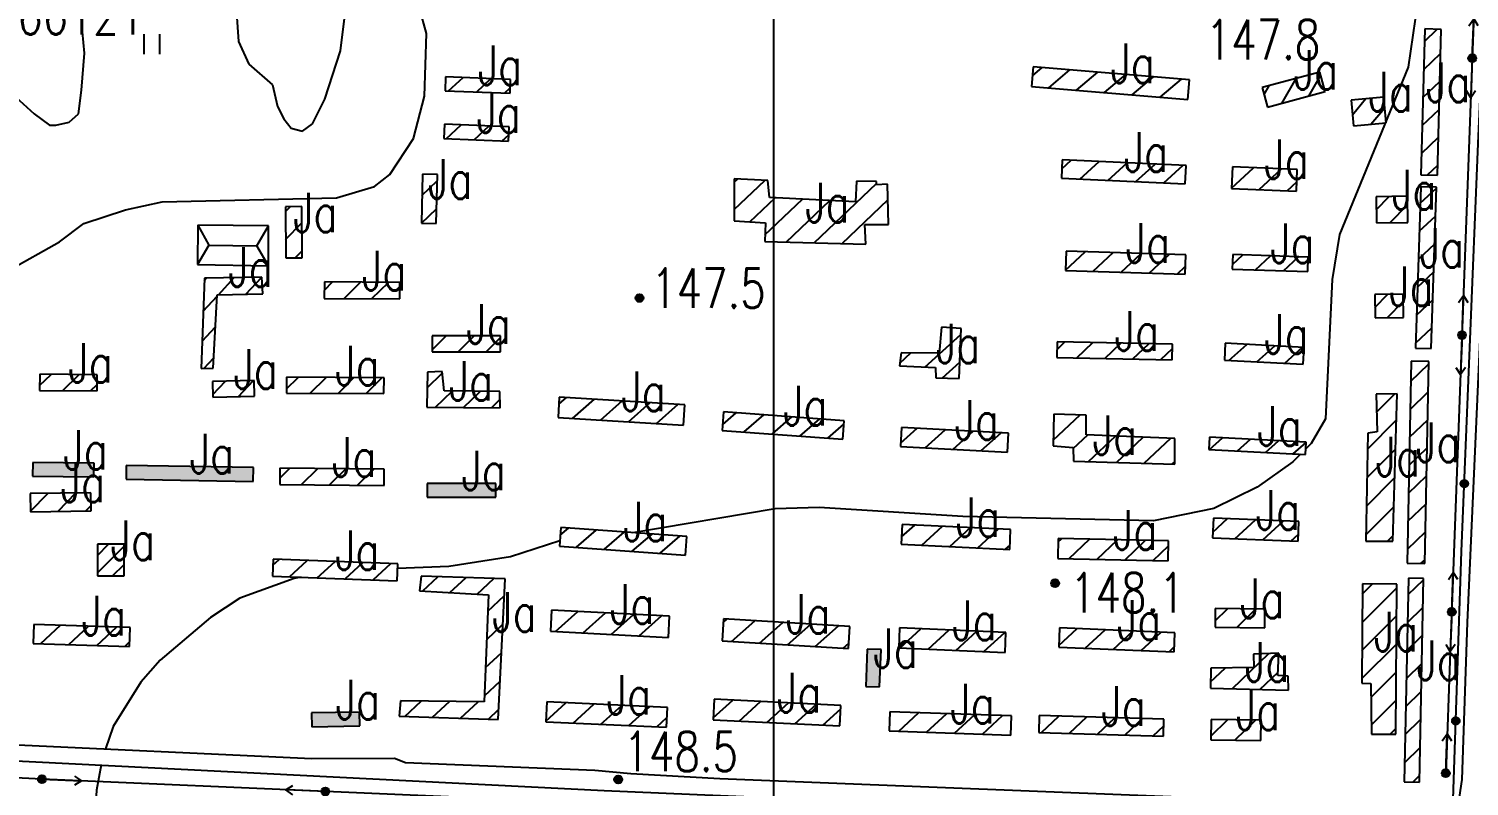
# Model space of a CAD drawing. Extents: x 408766 to 414302, y 5156573 to 5161925.
# Drawn here: x 412623 to 413352, y 5158580 to 5158963 of the extents above; entities that cross this region are included whole.
import ezdxf

# ---------------------------------------------------------------- set-up
doc = ezdxf.new("R2010")
doc.units = 0
doc.header["$LTSCALE"] = 1000
for name, pattern in [('0001', [0.5, 0.5, 0]), ('0004', [0.5, 0.5, 0]), ('4222', [0.5, 0.5, 0]), ('5130', [1, 1, 0]), ('5310', [1, 1, 0]), ('6121', [1, 1, 0]), ('8111', [1, 1, 0])]:
    doc.linetypes.add(name, pattern=pattern)
doc.layers.get('0').update_dxf_attribs({"linetype": 'CONTINUOUS'})
for name, color, linetype in [('0001', 1, 'CONTINUOUS'), ('0001ADD', 1, 'CONTINUOUS'), ('0002', 2, 'CONTINUOUS'), ('0002ADD', 2, 'CONTINUOUS'), ('0003', 3, 'CONTINUOUS'), ('0005ADD', 5, 'CONTINUOUS'), ('0006', 6, 'CONTINUOUS'), ('0007', 7, 'CONTINUOUS'), ('0012', 12, 'CONTINUOUS'), ('0015', 15, 'CONTINUOUS'), ('0017', 85, 'CONTINUOUS')]:
    doc.layers.add(name, color=color, linetype=linetype)
doc.styles.add('SIMPLEX', font='simplex.shx', dxfattribs={"width": 0.75, "height": 20})
pattern_1 = [(45, (0, 0), (-7.071067812, 7.071067812), [])]

# ---------------------------------------------------------------- blocks, each defined once
blk = doc.blocks.new('8140')
for radius in [0.0002, 0.000141, 0.0000832, 0.0000301]:
    blk.add_circle((0, 0), radius)
at = {"flags": 1}
blk.add_attdef('8140', (0, 0), '', height=0.0000001, dxfattribs=at)
blk = doc.blocks.new('5130')
blk.add_hatch(color=256).paths.add_polyline_path([(0.0002, 0, 1), (-0.0002, 0, 1)])
for points in [[(0, 0), (0.002, 0)], [(0.001638, 0.000233), (0.002, 0), (0.001658, -0.000229)]]:
    blk.add_lwpolyline(points)
blk.add_circle((0, 0), 0.0002)
at = {"flags": 1}
blk.add_attdef('5130', (0, 0), '', height=0.000001, dxfattribs=at)
blk = doc.blocks.new('5131')
for points in [[(-0.001638, -0.000233), (-0.002, 0), (-0.001658, 0.000229)], [(0, 0), (-0.002, 0)]]:
    blk.add_lwpolyline(points)
at = {"flags": 1}
blk.add_attdef('5131', (0, 0), '', height=0.0000000001, dxfattribs=at)
blk = doc.blocks.new('9420')
for points in [[(-0.0004, -0.0005), (-0.0004, 0.0005)], [(0.0004, -0.0005), (0.0004, 0.0005)]]:
    blk.add_lwpolyline(points)

msp = doc.modelspace()

# ---------------------------------------------------------------- hatches: boundary and pattern name
at = {"layer": '0001ADD', "linetype": '0001'}
h = msp.add_hatch(dxfattribs=at)
h.set_pattern_fill('U', color=256, scale=10, angle=43.47536, style=0, pattern_type=0)
h.set_pattern_definition([(43.47535528, (-350616.764, 40162.472), (-6.880425056, 7.25670387), [])])
h.paths.add_polyline_path([(413327.33, 5158889.14), (413335.66, 5158888.92), (413337.62, 5158962.59), (413329.29, 5158962.81)])
h = msp.add_hatch(dxfattribs=at)
h.set_pattern_fill('U', color=256, scale=10, angle=42.74814, style=0, pattern_type=0)
h.set_pattern_definition([(42.7481399, (0, 0), (-6.787769055, 7.343445463), [])])
h.paths.add_polyline_path([(412833.71, 5158931.59), (412866.64, 5158930.3), (412866.91, 5158937.33), (412833.98, 5158938.62)])
h = msp.add_hatch(dxfattribs=at)
h.set_pattern_fill('U', color=256, scale=10, angle=40.30691, style=0, pattern_type=0)
h.set_pattern_definition([(40.30691438, (0, 0), (-6.468818126, 7.625902704), [])])
h.paths.add_polyline_path([(413130.34, 5158933.76), (413209.44, 5158927.26), (413210.25, 5158937.19), (413131.16, 5158943.68)])
h = msp.add_hatch(dxfattribs=at)
h.set_pattern_fill('U', color=256, scale=10, angle=60.14396, style=0, pattern_type=0)
h.set_pattern_definition([(60.14395793, (0, 0), (-8.672789388, 4.978225007), [])])
h.paths.add_polyline_path([(413249.78, 5158923.27), (413278.89, 5158931.15), (413276.21, 5158941.05), (413247.1, 5158933.18)])
h = msp.add_hatch(dxfattribs=at)
h.set_pattern_fill('U', color=256, scale=10, angle=42.73026, style=0, pattern_type=0)
h.set_pattern_definition([(42.73026432, (0, 0), (-6.78547766, 7.345562806), [])])
h.paths.add_polyline_path([(412833.16, 5158907.39), (412865.83, 5158906.1), (412866.12, 5158913.42), (412833.45, 5158914.71)])
h = msp.add_hatch(dxfattribs=at)
h.set_pattern_fill('U', color=256, scale=10, angle=42.4275, style=0, pattern_type=0)
h.set_pattern_definition([(42.42749714, (0, 0), (-6.746567061, 7.381316474), [])])
h.paths.add_polyline_path([(413145.52, 5158887.35), (413208.15, 5158884.53), (413208.56, 5158893.85), (413145.94, 5158896.67)])
h = msp.add_hatch(dxfattribs=at)
h.set_pattern_fill('U', color=256, scale=10, angle=43.72448, style=0, pattern_type=0)
h.set_pattern_definition([(43.72448124, (-291634.204, 31677.704), (-6.91191256, 7.22671881), [])])
h.paths.add_polyline_path([(412821.75, 5158864.6), (412829.27, 5158864.44), (412829.83, 5158889.33), (412822.3, 5158889.49)])
h = msp.add_hatch(dxfattribs=at)
h.set_pattern_fill('U', color=256, scale=10, angle=43.53297, style=0, pattern_type=0)
h.set_pattern_definition([(43.53297171, (0, 0), (-6.887718892, 7.24978127), [])])
h.paths.add_polyline_path([(412995.46, 5158855.37), (413046.52, 5158854.06), (413046, 5158864), (413058.05, 5158864), (413057.52, 5158884.4), (413052.02, 5158884.13), (413052.02, 5158885.7), (413041.81, 5158885.97), (413041.29, 5158875.5), (412997.82, 5158877.6), (412997.04, 5158886.23), (412980.02, 5158887.01), (412980.02, 5158865.83), (412995.73, 5158864.78)])
h = msp.add_hatch(dxfattribs=at)
h.set_pattern_fill('U', color=256, scale=10, angle=42.75695, style=0, pattern_type=0)
h.set_pattern_definition([(42.7569497, (0, 0), (-6.788898104, 7.342401687), [])])
h.paths.add_polyline_path([(413231.56, 5158882.19), (413264.31, 5158880.91), (413264.74, 5158891.83), (413231.98, 5158893.11)])
h = msp.add_hatch(dxfattribs=at)
h.set_pattern_fill('U', color=256, scale=10, angle=43.11404, style=0, pattern_type=0)
h.set_pattern_definition([(43.11404089, (-392108.315, 46527.541), (-6.834526865, 7.299948118), [])])
h.paths.add_polyline_path([(413324.56, 5158801.57), (413332.54, 5158801.31), (413335.23, 5158882.81), (413327.24, 5158883.07)])
h = msp.add_hatch(dxfattribs=at)
h.set_pattern_fill('U', color=256, scale=10, angle=45.44149, style=0, pattern_type=0)
h.set_pattern_definition([(45.44148676, (-121091.79, 11121.683), (-7.125342747, 7.016373047), [])])
h.paths.add_polyline_path([(412753.17, 5158847.09), (412761.47, 5158847.15), (412761.27, 5158873.06), (412752.97, 5158872.99)])
h = msp.add_hatch(dxfattribs=at)
h.set_pattern_fill('U', color=256, scale=10, angle=43.1546, style=0, pattern_type=0)
h.set_pattern_definition([(43.1546002, (0, 0), (-6.839692738, 7.295108173), [])])
h.paths.add_polyline_path([(413147.57, 5158840.79), (413208.07, 5158838.84), (413208.38, 5158848.59), (413147.88, 5158850.54)])
h = msp.add_hatch(dxfattribs=at)
h.set_pattern_fill('U', color=256, scale=10, angle=43.07713, style=0, pattern_type=0)
h.set_pattern_definition([(43.0771256, (0, 0), (-6.829822138, 7.304350044), [])])
h.paths.add_polyline_path([(413231.88, 5158841.45), (413270.09, 5158840.17), (413270.34, 5158847.55), (413232.13, 5158848.84)])
h = msp.add_hatch(dxfattribs=at)
h.set_pattern_fill('U', color=256, scale=10, angle=47.11859, style=0, pattern_type=0)
h.set_pattern_definition([(47.11859449, (0, 0), (-7.32763778, 6.804830973), [])])
h.paths.add_polyline_path([(412710.46, 5158791.19), (412716.49, 5158791.41), (412718.5, 5158828.47), (412741.52, 5158828.92), (412741.08, 5158837.4), (412712.02, 5158836.95)])
h = msp.add_hatch(dxfattribs=at)
h.set_pattern_fill('U', color=256, scale=10, angle=44.61071, style=0, pattern_type=0)
h.set_pattern_definition([(44.61071354, (0, 0), (-7.0228618, 7.118947404), [])])
h.paths.add_polyline_path([(412772.66, 5158826.68), (412810.78, 5158826.42), (412810.84, 5158834.71), (412772.72, 5158834.97)])
h = msp.add_hatch(dxfattribs=at)
h.set_pattern_fill('U', color=256, scale=10, angle=45, style=0, pattern_type=0)
h.set_pattern_definition(pattern_1)
h.paths.add_polyline_path([(412827.23, 5158799.68), (412861.71, 5158799.68), (412861.71, 5158807.73), (412827.23, 5158807.73)])
h = msp.add_hatch(dxfattribs=at)
h.set_pattern_fill('U', color=256, scale=10, angle=41.99081, style=0, pattern_type=0)
h.set_pattern_definition([(41.9908148, (0, 0), (-6.690114627, 7.432520856), [])])
h.paths.add_polyline_path([(413063.54, 5158792.63), (413081.85, 5158791.67), (413081.99, 5158786.58), (413093.7, 5158786.17), (413094.8, 5158811.48), (413084.75, 5158812.03), (413083.64, 5158798.96), (413064.5, 5158799.1)])
h = msp.add_hatch(dxfattribs=at)
h.set_pattern_fill('U', color=256, scale=10, angle=43.78582, style=0, pattern_type=0)
h.set_pattern_definition([(43.78582496, (0, 0), (-6.919645885, 7.21931443), [])])
h.paths.add_polyline_path([(413143.23, 5158796.84), (413201.52, 5158795.6), (413201.69, 5158803.48), (413143.4, 5158804.72)])
h = msp.add_hatch(dxfattribs=at)
h.set_pattern_fill('U', color=256, scale=10, angle=41.99081, style=0, pattern_type=0)
h.set_pattern_definition([(41.99080903, (0, 0), (-6.690113879, 7.43252153), [])])
h.paths.add_polyline_path([(413227.91, 5158795.46), (413267.8, 5158793.36), (413268.24, 5158801.9), (413228.36, 5158804)])
h = msp.add_hatch(dxfattribs=at)
h.set_pattern_fill('U', color=256, scale=10, angle=43.89251, style=0, pattern_type=0)
h.set_pattern_definition([(43.89250905, (-99630.832, 8952.478), (-6.933076162, 7.206417621), [])])
h.paths.add_polyline_path([(413320.34, 5158692.9), (413329.36, 5158692.73), (413331.33, 5158794.8), (413322.31, 5158794.98)])
h = msp.add_hatch(dxfattribs=at)
h.set_pattern_fill('U', color=256, scale=10, angle=44.59413, style=0, pattern_type=0)
h.set_pattern_definition([(44.5941336, (0, 0), (-7.020801464, 7.120979343), [])])
h.paths.add_polyline_path([(412628.65, 5158780.06), (412657.73, 5158779.86), (412657.79, 5158788.1), (412628.71, 5158788.31)])
h = msp.add_hatch(dxfattribs=at)
h.set_pattern_fill('U', color=256, scale=10, angle=46.24387, style=0, pattern_type=0)
h.set_pattern_definition([(46.24387348, (0, 0), (-7.222900158, 6.915902927), [])])
h.paths.add_polyline_path([(412716.31, 5158776.71), (412737.31, 5158777.16), (412737.13, 5158785.15), (412716.13, 5158784.7)])
h = msp.add_hatch(dxfattribs=at)
h.set_pattern_fill('U', color=256, scale=10, angle=44.73505, style=0, pattern_type=0)
h.set_pattern_definition([(44.7350534, (0, 0), (-7.038294364, 7.103690058), [])])
h.paths.add_polyline_path([(412753.51, 5158778.76), (412802.82, 5158778.53), (412802.86, 5158786.54), (412753.55, 5158786.77)])
h = msp.add_hatch(dxfattribs=at)
h.set_pattern_fill('U', color=256, scale=10, angle=44.33716, style=0, pattern_type=0)
h.set_pattern_definition([(44.3371636, (0, 0), (-6.988793563, 7.15239572), [])])
h.paths.add_polyline_path([(412824.47, 5158771.7), (412861.6, 5158771.27), (412861.45, 5158779.57), (412833.22, 5158779.86), (412832.21, 5158789.74), (412824.9, 5158789.45)])
h = msp.add_hatch(dxfattribs=at)
h.set_pattern_fill('U', color=256, scale=10, angle=41.50066, style=0, pattern_type=0)
h.set_pattern_definition([(41.50065535, (0, 0), (-6.626286147, 7.489481417), [])])
h.paths.add_polyline_path([(412890.87, 5158766.44), (412954.4, 5158762.55), (412955.03, 5158772.92), (412891.51, 5158776.81)])
h = msp.add_hatch(dxfattribs=at)
h.set_pattern_fill('U', color=256, scale=10, angle=45, style=0, pattern_type=0)
h.set_pattern_definition(pattern_1)
h.paths.add_polyline_path([(413299.51, 5158704.02), (413313.04, 5158704.02), (413315.25, 5158778.46), (413304.68, 5158778.21), (413305.17, 5158759.29), (413300.5, 5158758.56)])
h = msp.add_hatch(dxfattribs=at)
h.set_pattern_fill('U', color=256, scale=10, angle=40.86735, style=0, pattern_type=0)
h.set_pattern_definition([(40.86734795, (0, 0), (-6.543099573, 7.562264739), [])])
h.paths.add_polyline_path([(412973.94, 5158759.94), (413034.87, 5158755.53), (413035.54, 5158764.85), (412974.61, 5158769.25)])
h = msp.add_hatch(dxfattribs=at)
h.set_pattern_fill('U', color=256, scale=10, angle=43.17422, style=0, pattern_type=0)
h.set_pattern_definition([(43.1742184, (0, 0), (-6.8421902, 7.292765818), [])])
h.paths.add_polyline_path([(413151.65, 5158744.44), (413202.84, 5158742.81), (413202.84, 5158755.87), (413158.01, 5158757.68), (413158.01, 5158767.65), (413141.67, 5158768.19), (413141.31, 5158752.06), (413151.47, 5158751.33)])
h = msp.add_hatch(dxfattribs=at)
h.set_pattern_fill('U', color=256, scale=10, angle=41.99081, style=0, pattern_type=0)
h.set_pattern_definition([(41.99080839, (0, 0), (-6.690113796, 7.432521605), [])])
h.paths.add_polyline_path([(413064.08, 5158751.86), (413118.27, 5158749.01), (413118.77, 5158758.59), (413064.58, 5158761.43)])
h = msp.add_hatch(dxfattribs=at)
h.set_pattern_fill('U', color=256, scale=10, angle=42.01494, style=0, pattern_type=0)
h.set_pattern_definition([(42.0149381, (0, 0), (-6.693243356, 7.429703451), [])])
h.paths.add_polyline_path([(413219.98, 5158750.29), (413268.92, 5158747.74), (413269.25, 5158754.01), (413220.31, 5158756.57)])
for points in [[(412625.08, 5158736.79), (412656.11, 5158736.41), (412656.19, 5158743.41), (412625.16, 5158743.79)], [(412672.38, 5158735.28), (412736.72, 5158734.14), (412736.84, 5158741.14), (412672.51, 5158742.28)], [(412824.65, 5158726.18), (412859.47, 5158726.18), (412859.47, 5158733.18), (412824.65, 5158733.18)], [(413053.51, 5158630.3), (413054.26, 5158649.17), (413047.26, 5158649.45), (413046.51, 5158630.58)], [(412766.37, 5158610.19), (412790.59, 5158610.57), (412790.48, 5158617.57), (412766.26, 5158617.19)]]:
    msp.add_hatch(color=256, dxfattribs=at).paths.add_polyline_path(points)
h = msp.add_hatch(dxfattribs=at)
h.set_pattern_fill('U', color=256, scale=10, angle=44.50455, style=0, pattern_type=0)
h.set_pattern_definition([(44.50454537, (0, 0), (-7.009658454, 7.131948426), [])])
h.paths.add_polyline_path([(412750.14, 5158732.61), (412802.86, 5158732.15), (412802.94, 5158740.36), (412750.21, 5158740.82)])
h = msp.add_hatch(dxfattribs=at)
h.set_pattern_fill('U', color=256, scale=10, angle=45.85409, style=0, pattern_type=0)
h.set_pattern_definition([(45.8540885, (0, 0), (-7.175684276, 6.964880126), [])])
h.paths.add_polyline_path([(412624.06, 5158718.84), (412654.68, 5158719.29), (412654.54, 5158728.42), (412623.92, 5158727.97)])
h = msp.add_hatch(dxfattribs=at)
h.set_pattern_fill('U', color=256, scale=10, angle=42.30261, style=0, pattern_type=0)
h.set_pattern_definition([(42.30260515, (0, 0), (-6.730461426, 7.396004934), [])])
h.paths.add_polyline_path([(413064.45, 5158702.38), (413119.32, 5158699.79), (413119.8, 5158709.83), (413064.92, 5158712.42)])
h = msp.add_hatch(dxfattribs=at)
h.set_pattern_fill('U', color=256, scale=10, angle=42.6602, style=0, pattern_type=0)
h.set_pattern_definition([(42.66019773, (0, 0), (-6.776489754, 7.353855222), [])])
h.paths.add_polyline_path([(413221.94, 5158705.64), (413265.18, 5158703.87), (413265.59, 5158713.89), (413222.35, 5158715.66)])
h = msp.add_hatch(dxfattribs=at)
h.set_pattern_fill('U', color=256, scale=10, angle=40.96347, style=0, pattern_type=0)
h.set_pattern_definition([(40.96346678, (0, 0), (-6.55577674, 7.551277464), [])])
h.paths.add_polyline_path([(412891.57, 5158701.47), (412955.4, 5158696.96), (412956.06, 5158706.3), (412892.22, 5158710.81)])
h = msp.add_hatch(dxfattribs=at)
h.set_pattern_fill('U', color=256, scale=10, angle=43.79115, style=0, pattern_type=0)
h.set_pattern_definition([(43.79114924, (0, 0), (-6.920316717, 7.218671383), [])])
h.paths.add_polyline_path([(413143.6, 5158695.24), (413199.42, 5158694.06), (413199.63, 5158704.07), (413143.81, 5158705.25)])
h = msp.add_hatch(dxfattribs=at)
h.set_pattern_fill('U', color=256, scale=10, angle=42.92745, style=0, pattern_type=0)
h.set_pattern_definition([(42.92745204, (0, 0), (-6.81071773, 7.32216662), [])])
h.paths.add_polyline_path([(412746.48, 5158686.2), (412809.48, 5158683.92), (412809.8, 5158692.58), (412746.8, 5158694.86)])
h = msp.add_hatch(dxfattribs=at)
h.set_pattern_fill('U', color=256, scale=10, angle=43.14464, style=0, pattern_type=0)
h.set_pattern_definition([(43.14463655, (0, 0), (-6.838424026, 7.296297475), [])])
h.paths.add_polyline_path([(412810.58, 5158615.48), (412860.58, 5158613.86), (412864.1, 5158684.86), (412821.66, 5158686.21), (412820.85, 5158678.92), (412855.72, 5158676.76), (412853.56, 5158622.76), (412811.12, 5158623.3)])
h = msp.add_hatch(dxfattribs=at)
h.set_pattern_fill('U', color=256, scale=10, angle=45, style=0, pattern_type=0)
h.set_pattern_definition(pattern_1)
h.paths.add_polyline_path([(413302.36, 5158606.42), (413314.56, 5158606.42), (413315.14, 5158682.17), (413297.71, 5158682.46), (413297.42, 5158632.25), (413302.07, 5158631.96)])
h = msp.add_hatch(dxfattribs=at)
h.set_pattern_fill('U', color=256, scale=10, angle=43.86014, style=0, pattern_type=0)
h.set_pattern_definition([(43.86013834, (131530.844, -8854.253), (-6.929003607, 7.210333489), [])])
h.paths.add_polyline_path([(413318.92, 5158582.31), (413326.56, 5158582.16), (413328.61, 5158685.14), (413320.97, 5158685.29)])
h = msp.add_hatch(dxfattribs=at)
h.set_pattern_fill('U', color=256, scale=10, angle=42.00828, style=0, pattern_type=0)
h.set_pattern_definition([(42.00827957, (0, 0), (-6.692379881, 7.430481245), [])])
h.paths.add_polyline_path([(412887.05, 5158658.41), (412946.73, 5158655.29), (412947.29, 5158666.02), (412887.61, 5158669.14)])
h = msp.add_hatch(dxfattribs=at)
h.set_pattern_fill('U', color=256, scale=10, angle=44.43062, style=0, pattern_type=0)
h.set_pattern_definition([(44.43061842, (0, 0), (-7.000450493, 7.14098683), [])])
h.paths.add_polyline_path([(413223.23, 5158660.45), (413248.34, 5158660.2), (413248.43, 5158669.6), (413223.32, 5158669.85)])
h = msp.add_hatch(dxfattribs=at)
h.set_pattern_fill('U', color=256, scale=10, angle=43.11998, style=0, pattern_type=0)
h.set_pattern_definition([(43.11997938, (0, 0), (-6.835283441, 7.299239705), [])])
h.paths.add_polyline_path([(412625.43, 5158652.28), (412674.1, 5158650.68), (412674.41, 5158660.26), (412625.75, 5158661.86)])
h = msp.add_hatch(dxfattribs=at)
h.set_pattern_fill('U', color=256, scale=10, angle=41.58287, style=0, pattern_type=0)
h.set_pattern_definition([(41.58286782, (0, 0), (-6.637025816, 7.479965796), [])])
h.paths.add_polyline_path([(412973.92, 5158653.55), (413037.75, 5158649.74), (413038.42, 5158660.86), (412974.58, 5158664.67)])
h = msp.add_hatch(dxfattribs=at)
h.set_pattern_fill('U', color=256, scale=10, angle=42.4173, style=0, pattern_type=0)
h.set_pattern_definition([(42.41730183, (0, 0), (-6.74525351, 7.382516853), [])])
h.paths.add_polyline_path([(413063.2, 5158650.06), (413116.97, 5158647.63), (413117.43, 5158657.72), (413063.65, 5158660.15)])
h = msp.add_hatch(dxfattribs=at)
h.set_pattern_fill('U', color=256, scale=10, angle=42.61691, style=0, pattern_type=0)
h.set_pattern_definition([(42.61691434, (0, 0), (-6.770932441, 7.358972338), [])])
h.paths.add_polyline_path([(413144.19, 5158650.41), (413202.47, 5158647.99), (413202.88, 5158657.7), (413144.59, 5158660.13)])
h = msp.add_hatch(dxfattribs=at)
h.set_pattern_fill('U', color=256, scale=10, angle=43.60448, style=0, pattern_type=0)
h.set_pattern_definition([(43.6044795, (0, 0), (-6.896761588, 7.241179435), [])])
h.paths.add_polyline_path([(413220.88, 5158629.65), (413260.29, 5158628.69), (413260.13, 5158635.73), (413255, 5158636.05), (413255.48, 5158647.41), (413242.67, 5158646.77), (413242.83, 5158640.05), (413221.04, 5158639.73)])
h = msp.add_hatch(dxfattribs=at)
h.set_pattern_fill('U', color=256, scale=10, angle=42.21816, style=0, pattern_type=0)
h.set_pattern_definition([(42.21816054, (0, 0), (-6.71955362, 7.405916497), [])])
h.paths.add_polyline_path([(412969.33, 5158613.69), (413033.49, 5158610.58), (413033.99, 5158620.98), (412969.84, 5158624.1)])
h = msp.add_hatch(dxfattribs=at)
h.set_pattern_fill('U', color=256, scale=10, angle=42.40055, style=0, pattern_type=0)
h.set_pattern_definition([(42.4005478, (0, 0), (-6.74309448, 7.384488935), [])])
h.paths.add_polyline_path([(412884.71, 5158612.65), (412945.75, 5158609.88), (412946.21, 5158619.92), (412885.17, 5158622.7)])
h = msp.add_hatch(dxfattribs=at)
h.set_pattern_fill('U', color=256, scale=10, angle=43.06084, style=0, pattern_type=0)
h.set_pattern_definition([(43.06083974, (0, 0), (-6.82774566, 7.30629107), [])])
h.paths.add_polyline_path([(413058.42, 5158608.01), (413119.83, 5158605.93), (413120.16, 5158615.63), (413058.75, 5158617.71)])
h = msp.add_hatch(dxfattribs=at)
h.set_pattern_fill('U', color=256, scale=10, angle=43.33071, style=0, pattern_type=0)
h.set_pattern_definition([(43.33071142, (0, 0), (-6.862083518, 7.274050439), [])])
h.paths.add_polyline_path([(413134, 5158607.32), (413197.08, 5158605.48), (413197.33, 5158614.01), (413134.24, 5158615.84)])
h = msp.add_hatch(dxfattribs=at)
h.set_pattern_fill('U', color=256, scale=10, angle=44.21612, style=0, pattern_type=0)
h.set_pattern_definition([(44.2161245, (0, 0), (-6.973668323, 7.16714379), [])])
h.paths.add_polyline_path([(413221.01, 5158603.47), (413246.33, 5158603.13), (413246.48, 5158613.55), (413221.15, 5158613.89)])
at = {"layer": '0005ADD', "linetype": '5310'}
h = msp.add_hatch(color=256, dxfattribs=at)
edge = h.paths.add_edge_path()
edge.add_arc((413349.27, 5158733.04), 1.9, 0, 360)
h = msp.add_hatch(color=256, dxfattribs=at)
edge = h.paths.add_edge_path()
edge.add_arc((413344.94, 5158613.12), 1.9, 0, 360)

# ---------------------------------------------------------------- linework, layer by layer
at = {"layer": '0001', "linetype": '6121'}
msp.add_lwpolyline([(412553.03, 5158956.89), (412551.99, 5158938.17), (412551.99, 5158931.93), (412554.07, 5158927.25), (412557.72, 5158924.13), (412560.84, 5158923.09), (412573.34, 5158924.13), (412597.29, 5158928.81), (412612.39, 5158929.33), (412616.56, 5158928.29), (412625.93, 5158919.97), (412633.74, 5158914.24), (412636.87, 5158914.24), (412643.64, 5158915.8), (412648.33, 5158919.97), (412649.89, 5158931.93), (412651.45, 5158950.65), (412648.85, 5158977.7)], dxfattribs=at)
at = {"layer": '0001', "linetype": '0001'}
for points in [[(413327.33, 5158889.14), (413335.66, 5158888.92), (413337.62, 5158962.59), (413329.29, 5158962.81)], [(412833.71, 5158931.59), (412866.64, 5158930.3), (412866.91, 5158937.33), (412833.98, 5158938.62)], [(413130.34, 5158933.76), (413209.44, 5158927.26), (413210.25, 5158937.19), (413131.16, 5158943.68)], [(413249.78, 5158923.27), (413278.89, 5158931.15), (413276.21, 5158941.05), (413247.1, 5158933.18)], [(413293.16, 5158913.89), (413309.69, 5158915.39), (413308.52, 5158928.32), (413291.99, 5158926.82)], [(412833.16, 5158907.39), (412865.83, 5158906.1), (412866.12, 5158913.42), (412833.45, 5158914.71)], [(413145.52, 5158887.35), (413208.15, 5158884.53), (413208.56, 5158893.85), (413145.94, 5158896.67)], [(412821.75, 5158864.6), (412829.27, 5158864.44), (412829.83, 5158889.33), (412822.3, 5158889.49)], [(412995.46, 5158855.37), (413046.52, 5158854.06), (413046, 5158864), (413058.05, 5158864), (413057.52, 5158884.4), (413052.02, 5158884.13), (413052.02, 5158885.7), (413041.81, 5158885.97), (413041.29, 5158875.5), (412997.82, 5158877.6), (412997.04, 5158886.23), (412980.02, 5158887.01), (412980.02, 5158865.83), (412995.73, 5158864.78)], [(413231.56, 5158882.19), (413264.31, 5158880.91), (413264.74, 5158891.83), (413231.98, 5158893.11)], [(413324.56, 5158801.57), (413332.54, 5158801.31), (413335.23, 5158882.81), (413327.24, 5158883.07)], [(412753.17, 5158847.09), (412761.47, 5158847.15), (412761.27, 5158873.06), (412752.97, 5158872.99)], [(413304.92, 5158864.87), (413320.64, 5158865.08), (413320.46, 5158878.27), (413304.75, 5158878.06)], [(413147.57, 5158840.79), (413208.07, 5158838.84), (413208.38, 5158848.59), (413147.88, 5158850.54)], [(413231.88, 5158841.45), (413270.09, 5158840.17), (413270.34, 5158847.55), (413232.13, 5158848.84)], [(412710.46, 5158791.19), (412716.49, 5158791.41), (412718.5, 5158828.47), (412741.52, 5158828.92), (412741.08, 5158837.4), (412712.02, 5158836.95)], [(412772.66, 5158826.68), (412810.78, 5158826.42), (412810.84, 5158834.71), (412772.72, 5158834.97)], [(413304.16, 5158816.78), (413318.57, 5158816.98), (413318.4, 5158828.86), (413303.99, 5158828.65)], [(412827.23, 5158799.68), (412861.71, 5158799.68), (412861.71, 5158807.73), (412827.23, 5158807.73)], [(413063.54, 5158792.63), (413081.85, 5158791.67), (413081.99, 5158786.58), (413093.7, 5158786.17), (413094.8, 5158811.48), (413084.75, 5158812.03), (413083.64, 5158798.96), (413064.5, 5158799.1)], [(413143.23, 5158796.84), (413201.52, 5158795.6), (413201.69, 5158803.48), (413143.4, 5158804.72)], [(413227.91, 5158795.46), (413267.8, 5158793.36), (413268.24, 5158801.9), (413228.36, 5158804)], [(413320.34, 5158692.9), (413329.36, 5158692.73), (413331.33, 5158794.8), (413322.31, 5158794.98)], [(412628.65, 5158780.06), (412657.73, 5158779.86), (412657.79, 5158788.1), (412628.71, 5158788.31)], [(412716.31, 5158776.71), (412737.31, 5158777.16), (412737.13, 5158785.15), (412716.13, 5158784.7)], [(412753.51, 5158778.76), (412802.82, 5158778.53), (412802.86, 5158786.54), (412753.55, 5158786.77)], [(412824.47, 5158771.7), (412861.6, 5158771.27), (412861.45, 5158779.57), (412833.22, 5158779.86), (412832.21, 5158789.74), (412824.9, 5158789.45)], [(412890.87, 5158766.44), (412954.4, 5158762.55), (412955.03, 5158772.92), (412891.51, 5158776.81)], [(413299.51, 5158704.02), (413313.04, 5158704.02), (413315.25, 5158778.46), (413304.68, 5158778.21), (413305.17, 5158759.29), (413300.5, 5158758.56)], [(412973.94, 5158759.94), (413034.87, 5158755.53), (413035.54, 5158764.85), (412974.61, 5158769.25)], [(413151.65, 5158744.44), (413202.84, 5158742.81), (413202.84, 5158755.87), (413158.01, 5158757.68), (413158.01, 5158767.65), (413141.67, 5158768.19), (413141.31, 5158752.06), (413151.47, 5158751.33)], [(413064.08, 5158751.86), (413118.27, 5158749.01), (413118.77, 5158758.59), (413064.58, 5158761.43)], [(413219.98, 5158750.29), (413268.92, 5158747.74), (413269.25, 5158754.01), (413220.31, 5158756.57)], [(412625.08, 5158736.79), (412656.11, 5158736.41), (412656.19, 5158743.41), (412625.16, 5158743.79)], [(412672.38, 5158735.28), (412736.72, 5158734.14), (412736.84, 5158741.14), (412672.51, 5158742.28)], [(412750.14, 5158732.61), (412802.86, 5158732.15), (412802.94, 5158740.36), (412750.21, 5158740.82)], [(412824.65, 5158726.18), (412859.47, 5158726.18), (412859.47, 5158733.18), (412824.65, 5158733.18)], [(412624.06, 5158718.84), (412654.68, 5158719.29), (412654.54, 5158728.42), (412623.92, 5158727.97)], [(413064.45, 5158702.38), (413119.32, 5158699.79), (413119.8, 5158709.83), (413064.92, 5158712.42)], [(413221.94, 5158705.64), (413265.18, 5158703.87), (413265.59, 5158713.89), (413222.35, 5158715.66)], [(412891.57, 5158701.47), (412955.4, 5158696.96), (412956.06, 5158706.3), (412892.22, 5158710.81)], [(413143.6, 5158695.24), (413199.42, 5158694.06), (413199.63, 5158704.07), (413143.81, 5158705.25)], [(412657.87, 5158686.43), (412671.36, 5158686.43), (412671.36, 5158702.41), (412657.87, 5158702.41)], [(412746.48, 5158686.2), (412809.48, 5158683.92), (412809.8, 5158692.58), (412746.8, 5158694.86)], [(412810.58, 5158615.48), (412860.58, 5158613.86), (412864.1, 5158684.86), (412821.66, 5158686.21), (412820.85, 5158678.92), (412855.72, 5158676.76), (412853.56, 5158622.76), (412811.12, 5158623.3)], [(413302.36, 5158606.42), (413314.56, 5158606.42), (413315.14, 5158682.17), (413297.71, 5158682.46), (413297.42, 5158632.25), (413302.07, 5158631.96)], [(413318.92, 5158582.31), (413326.56, 5158582.16), (413328.61, 5158685.14), (413320.97, 5158685.29)], [(412887.05, 5158658.41), (412946.73, 5158655.29), (412947.29, 5158666.02), (412887.61, 5158669.14)], [(413223.23, 5158660.45), (413248.34, 5158660.2), (413248.43, 5158669.6), (413223.32, 5158669.85)], [(412625.43, 5158652.28), (412674.1, 5158650.68), (412674.41, 5158660.26), (412625.75, 5158661.86)], [(412973.92, 5158653.55), (413037.75, 5158649.74), (413038.42, 5158660.86), (412974.58, 5158664.67)], [(413063.2, 5158650.06), (413116.97, 5158647.63), (413117.43, 5158657.72), (413063.65, 5158660.15)], [(413144.19, 5158650.41), (413202.47, 5158647.99), (413202.88, 5158657.7), (413144.59, 5158660.13)], [(413053.51, 5158630.3), (413054.26, 5158649.17), (413047.26, 5158649.45), (413046.51, 5158630.58)], [(413220.88, 5158629.65), (413260.29, 5158628.69), (413260.13, 5158635.73), (413255, 5158636.05), (413255.48, 5158647.41), (413242.67, 5158646.77), (413242.83, 5158640.05), (413221.04, 5158639.73)], [(412969.33, 5158613.69), (413033.49, 5158610.58), (413033.99, 5158620.98), (412969.84, 5158624.1)], [(412766.37, 5158610.19), (412790.59, 5158610.57), (412790.48, 5158617.57), (412766.26, 5158617.19)], [(412884.71, 5158612.65), (412945.75, 5158609.88), (412946.21, 5158619.92), (412885.17, 5158622.7)], [(413058.42, 5158608.01), (413119.83, 5158605.93), (413120.16, 5158615.63), (413058.75, 5158617.71)], [(413134, 5158607.32), (413197.08, 5158605.48), (413197.33, 5158614.01), (413134.24, 5158615.84)], [(413221.01, 5158603.47), (413246.33, 5158603.13), (413246.48, 5158613.55), (413221.15, 5158613.89)]]:
    msp.add_lwpolyline(points, close=True, dxfattribs=at)
msp.add_lwpolyline([(412708.52, 5158843.78), (412744.39, 5158843.07), (412744.39, 5158863.34), (412708.75, 5158863.58), (412708.52, 5158843.78)], dxfattribs=at)
at = {"layer": '0001ADD', "linetype": '0001'}
for p, q in [((413292.66, 5158919.47), (413299.35, 5158927.49)), ((413302.05, 5158914.7), (413309, 5158923.03)), ((413304.75, 5158877.84), (413304.97, 5158878.06)), ((413304.83, 5158871.61), (413311.2, 5158878.15)), ((413311.8, 5158864.96), (413320.52, 5158873.92)), ((413320.24, 5158865.07), (413320.63, 5158865.48)), ((413304.08, 5158821.98), (413310.66, 5158828.75)), ((413310.27, 5158816.86), (413318.45, 5158825.27)), ((412657.87, 5158696.75), (412663.53, 5158702.41)), ((412657.87, 5158687.88), (412671.36, 5158701.36)), ((412665.59, 5158686.43), (412671.36, 5158692.19))]:
    msp.add_line(p, q, dxfattribs=at)
for points in [[(412708.75, 5158863.58), (412714.29, 5158853.6), (412708.52, 5158843.78)], [(412744.39, 5158843.07), (412738.6, 5158853.28), (412744.39, 5158863.34)], [(412714.29, 5158853.6), (412738.6, 5158853.28)]]:
    msp.add_lwpolyline(points, dxfattribs=at)
at = {"layer": '0002', "linetype": '5130'}
for points in [[(413752.89, 5160038.59), (413736.44, 5160034.08), (413487.19, 5160050.16), (413389.34, 5159945.68), (413379.15, 5159647.53), (413339.91, 5158586.52)], [(413192.79, 5158559.34), (412629.85, 5158583.63), (411841.73, 5158622.37), (411642.19, 5158633.01), (411205.34, 5158652.07)]]:
    msp.add_lwpolyline(points, dxfattribs=at)
at = {"layer": '0003', "linetype": '4222'}
for points in [[(412299.56, 5158615.89), (412766.27, 5158594.12), (412808.13, 5158594.23), (412813.77, 5158592.17), (412909.41, 5158588.25), (412927.75, 5158586.47), (412972.7, 5158583.96), (413340.68, 5158569.32)], [(412299.56, 5158607.04), (412417.15, 5158603.16), (412515.25, 5158596.63), (412553.28, 5158596.21), (412914.19, 5158577.97), (413334.71, 5158559.97), (413344.77, 5158557.16)]]:
    msp.add_lwpolyline(points, dxfattribs=at)
at = {"layer": '0005ADD', "linetype": '5310'}
msp.add_lwpolyline([(413300.18, 5157508.79), (413301.5, 5157539.05), (413310.74, 5157744.54), (413316.95, 5157900.67), (413324.67, 5158119.31), (413332.39, 5158310.16), (413335.48, 5158383.33), (413342.44, 5158539.43), (413347.86, 5158698.72), (413356.35, 5158904.87), (413366.39, 5159129.61), (413373.36, 5159305.06), (413381.84, 5159532.06), (413389.57, 5159769.9), (413395.82, 5159945.99), (413397.26, 5160028.33)], dxfattribs=at)
for centre in [(413349.27, 5158733.04), (413344.94, 5158613.12)]:
    msp.add_circle(centre, 1.9, dxfattribs=at)
at = {"layer": '0006', "linetype": '0004'}
msp.add_lwpolyline([(413340.68, 5158569.32), (413346.81, 5158574.49), (413348.19, 5158583.47), (413350.95, 5158662.86), (413361.35, 5158896.15), (413366.91, 5159047.96), (413369.67, 5159113.55), (413371.08, 5159138.21), (413369, 5159142.36), (413361.4, 5159145.12), (413192.05, 5159149.95)], dxfattribs=at)
at = {"layer": '0007', "linetype": '8111'}
for points, elevation in [([(412736.04, 5158988.15), (412729.79, 5158976.18), (412728.22, 5158970.98), (412729.27, 5158956.42), (412734.47, 5158944.98), (412746.45, 5158934.58), (412749.05, 5158923.65), (412752.18, 5158917.41), (412755.82, 5158912.73), (412761.55, 5158911.17), (412766.76, 5158914.81), (412773.01, 5158927.29), (412780.82, 5158951.74), (412783.94, 5158976.18), (412782.9, 5158986.59), (412779.78, 5158999.07), (412771.45, 5159004.79), (412756.34, 5159004.27), (412747.49, 5159001.15), (412741.76, 5158995.43), (412736.04, 5158988.15)], 147), ([(412454.37, 5158690.06), (412466.92, 5158703.31), (412473.75, 5158720.26), (412479.66, 5158772.13), (412490.01, 5158801.66), (412497.33, 5158813.52), (412517.4, 5158828.19), (412529.57, 5158832.3), (412567.76, 5158837.58), (412598.79, 5158836.09), (412612.87, 5158840.77), (412638.65, 5158855.29), (412650.96, 5158864.46), (412672.09, 5158871.49), (412690.59, 5158875.42), (412778.79, 5158877.41), (412797.98, 5158883.22), (412805.76, 5158889.35), (412817.69, 5158907.42), (412823.37, 5158928.84), (412824.28, 5158960.54), (412820.84, 5158973.33)], 148)]:
    msp.add_lwpolyline(points, dxfattribs=dict(at, elevation=elevation))
for points in [[(413325.57, 5158975.79), (413320.94, 5158943.58), (413286.18, 5158858.89), (413282.36, 5158836.15), (413279.08, 5158765.81), (413271.75, 5158753.33), (413269.07, 5158750.61)], [(413266.36, 5158747.87), (413262.61, 5158744.06), (413244.49, 5158731.24), (413222.62, 5158720.43), (413192.01, 5158714.3), (413095.68, 5158716.34), (413022.89, 5158720.89), (413000.68, 5158720.24), (412928.64, 5158708.24)], [(412891.75, 5158704.09), (412866.83, 5158696.03), (412835.62, 5158691.19), (412809.71, 5158690.12)], [(412760.92, 5158685.68), (412757.45, 5158685.1), (412729.9, 5158675.08), (412715.04, 5158665.34), (412689.7, 5158643.83), (412679.87, 5158632.68), (412665.91, 5158610.23), (412661.96, 5158598.99)], [(412659.72, 5158590.83), (412657.39, 5158578.1), (412653.16, 5158496.36), (412657.53, 5158360.45), (412663.25, 5158316.5), (412676.36, 5158286.95), (412695.95, 5158262.3), (412706.02, 5158254.1)]]:
    msp.add_lwpolyline(points, dxfattribs=at)
at = {"layer": '0012'}
msp.add_line((413000, 5156843.5), (413000, 5160125.24), dxfattribs=at)

# ---------------------------------------------------------------- block references
at = {"layer": '0002ADD', "linetype": '5130', "xscale": 10000, "yscale": 10000, "zscale": 10000}
for name, p, rotation in [('5131', (413353.28, 5158948.01), 267.8819884575696), ('5130', (413353.28, 5158948.01), 267.8819884575696), ('5131', (413348.1, 5158808.1), 267.8819884575696), ('5130', (413348.1, 5158808.1), 267.8819884575696), ('5131', (413342.93, 5158668.2), 267.8819884575696), ('5130', (413342.93, 5158668.2), 267.8819884575696), ('5130', (413339.87, 5158586.63), 87.88198845756959), ('5130', (412629.85, 5158583.63), 177.185584183588), ('5131', (412629.85, 5158583.63), 177.5299292412911), ('5130', (412773.18, 5158577.45), 177.5299292412911)]:
    msp.add_blockref(name, p, dxfattribs=dict(at, rotation=rotation))
at = {"layer": '0015', "linetype": '5130', "xscale": 10000, "yscale": 10000, "zscale": 10000}
msp.add_blockref('9420', (412685.49, 5158955.14), dxfattribs=at)
at = {"layer": '0015', "xscale": 10000, "yscale": 10000, "zscale": 10000}
for p in [(412932.07, 5158826.84, 147.5), (413142.28, 5158682.68, 148.1), (412921.32, 5158583.48, 148.5)]:
    msp.add_blockref('8140', p, dxfattribs=at)

# ---------------------------------------------------------------- texts
at = {"layer": '0007', "style": 'SIMPLEX', "width": 0.75}
for s, p in [('147.8', (413218.5, 5158947.43, 147.8)), ('147.5', (412938.07, 5158821.84, 147.5)), ('148.1', (413149.91, 5158667.89, 148.1)), ('148.5', (412924.02, 5158587.65, 148.5))]:
    msp.add_text(s, height=20, dxfattribs=at).set_placement(p)
at = {"layer": '0017', "linetype": '0001', "style": 'SIMPLEX', "width": 0.75}
for s, p in [('X66121', (412604.4, 5158960)), ('Ja', (412850.31, 5158934.46)), ('Ja', (413170.3, 5158935.47)), ('Ja', (413263, 5158932.16)), ('Ja', (413329.92, 5158925.81)), ('Ja', (413300.84, 5158921.11)), ('Ja', (412849.64, 5158910.4)), ('Ja', (413177.04, 5158890.6)), ('Ja', (413248.15, 5158887.01)), ('Ja', (412825.08, 5158876.97)), ('Ja', (413312.69, 5158871.57)), ('Ja', (412756.91, 5158860.05)), ('Ja', (413015.89, 5158865.04)), ('Ja', (413177.97, 5158844.69)), ('Ja', (413251.11, 5158844.5)), ('Ja', (413326.73, 5158842.2)), ('Ja', (412724.09, 5158832.49)), ('Ja', (412791.75, 5158830.69)), ('Ja', (413311.28, 5158822.82)), ('Ja', (412844.47, 5158803.7)), ('Ja', (413081.99, 5158793.87)), ('Ja', (413172.46, 5158800.16)), ('Ja', (413248.08, 5158798.68)), ('Ja', (412643.22, 5158784.08)), ('Ja', (412726.72, 5158780.93)), ('Ja', (412778.18, 5158782.65)), ('Ja', (412835.65, 5158774.99)), ('Ja', (412922.95, 5158769.68)), ('Ja', (413004.74, 5158762.39)), ('Ja', (413091.42, 5158755.22)), ('Ja', (413244.61, 5158752.15)), ('Ja', (413161.27, 5158747.53)), ('Ja', (413324.85, 5158743.87)), ('Ja', (412640.64, 5158740.1)), ('Ja', (412704.61, 5158738.21)), ('Ja', (412776.54, 5158736.49)), ('Ja', (413304.43, 5158736.69)), ('Ja', (412842.06, 5158729.68)), ('Ja', (412639.3, 5158723.63)), ('Ja', (413092.12, 5158706.1)), ('Ja', (413243.76, 5158709.76)), ('Ja', (412923.81, 5158703.89)), ('Ja', (413171.61, 5158699.65)), ('Ja', (412664.62, 5158694.42)), ('Ja', (412778.14, 5158689.39)), ('Ja', (412917.17, 5158662.22)), ('Ja', (413235.83, 5158665.02)), ('Ja', (412649.92, 5158656.27)), ('Ja', (412857.61, 5158658.13)), ('Ja', (413006.17, 5158657.21)), ('Ja', (413090.31, 5158653.89)), ('Ja', (413173.53, 5158654.06)), ('Ja', (413303.52, 5158648.21)), ('Ja', (413050.39, 5158639.87)), ('Ja', (413238.34, 5158632.85)), ('Ja', (413325.09, 5158633.7)), ('Ja', (412778.42, 5158613.88)), ('Ja', (412915.46, 5158616.29)), ('Ja', (413001.66, 5158617.34)), ('Ja', (413089.29, 5158611.82)), ('Ja', (413165.66, 5158610.66)), ('Ja', (413233.74, 5158608.51))]:
    msp.add_text(s, height=20, dxfattribs=at).set_placement(p)

doc.saveas('drawing.dxf')
